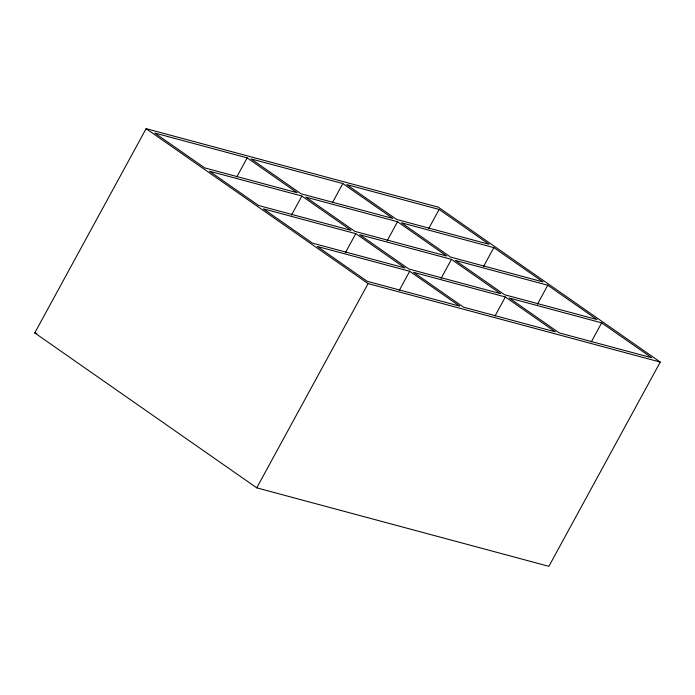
<?xml version="1.0" encoding="UTF-8"?>
<svg xmlns="http://www.w3.org/2000/svg" width="695" height="695" viewBox="0 0 695 695"><rect width="100%" height="100%" fill="white"/><g stroke="black" fill="none" stroke-linecap="round" stroke-linejoin="round"><path stroke-width="1.04" d="M34.75 332.922L146.115 128.671L438.258 207.153L660.25 362.078L548.885 566.329L256.742 487.847L34.75 332.922L36.844 333.487M236.787 176.921L247.177 157.861L297.121 192.724L204.695 167.886L154.75 133.032L247.177 157.861M291.492 215.094L301.882 196.042L351.036 230.34L258.61 205.512L209.456 171.205L301.882 196.042M332.445 202.619L342.835 183.558L392.779 218.421L301.005 193.757L251.051 158.903L342.835 183.558M345.398 252.719L355.788 233.659L404.942 267.966L312.515 243.137L263.362 208.83L355.788 233.659M387.15 240.791L397.54 221.74L446.694 256.038L354.91 231.383L305.757 197.085L397.54 221.74M256.742 487.847L368.098 283.586L660.25 362.078M428.754 228.49L439.136 209.438L489.089 244.292L396.663 219.464L346.709 184.601L439.136 209.438M399.312 290.345L409.703 271.285L459.647 306.139L367.221 281.31L317.276 246.456L409.703 271.285M441.064 278.417L451.455 259.365L500.609 293.664L408.825 269.008L359.671 234.702L451.455 259.365M483.451 266.663L493.841 247.611L542.995 281.918L450.568 257.081L401.415 222.782L493.841 247.611M494.97 316.043L505.361 296.982L555.314 331.845L463.53 307.181L413.577 272.327L505.361 296.982M537.365 304.288L547.756 285.237L596.909 319.535L504.483 294.706L455.329 260.399L547.756 285.237M591.28 341.914L601.67 322.854L651.615 357.716L559.188 332.888L509.244 298.025L601.67 322.854M146.115 128.671L368.098 283.586"/></g></svg>
